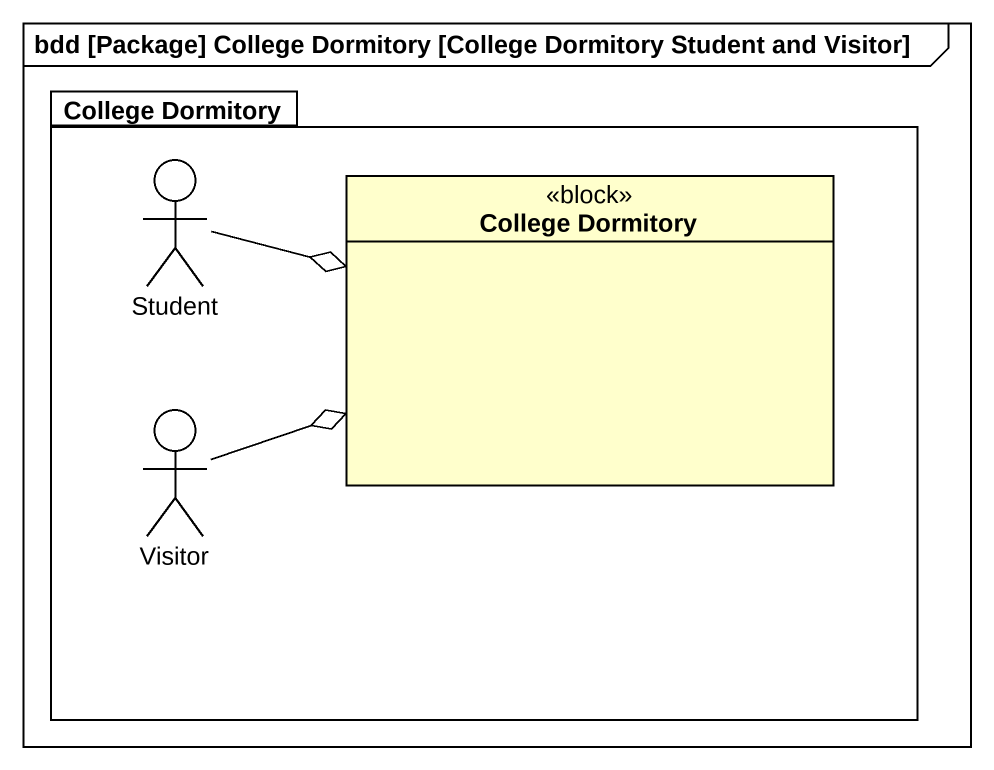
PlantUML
@startuml
mainframe bdd [Package] College Dormitory [College Dormitory Student and Visitor]
allowmixing
hide circle
hide empty members
package "College Dormitory" as College_Dormitory {
  actor Student
  class "College Dormitory" as College_Dormitory_2 <<block>>
  actor Visitor
}
Student -right-o College_Dormitory_2
Visitor -right-o College_Dormitory_2
@enduml
